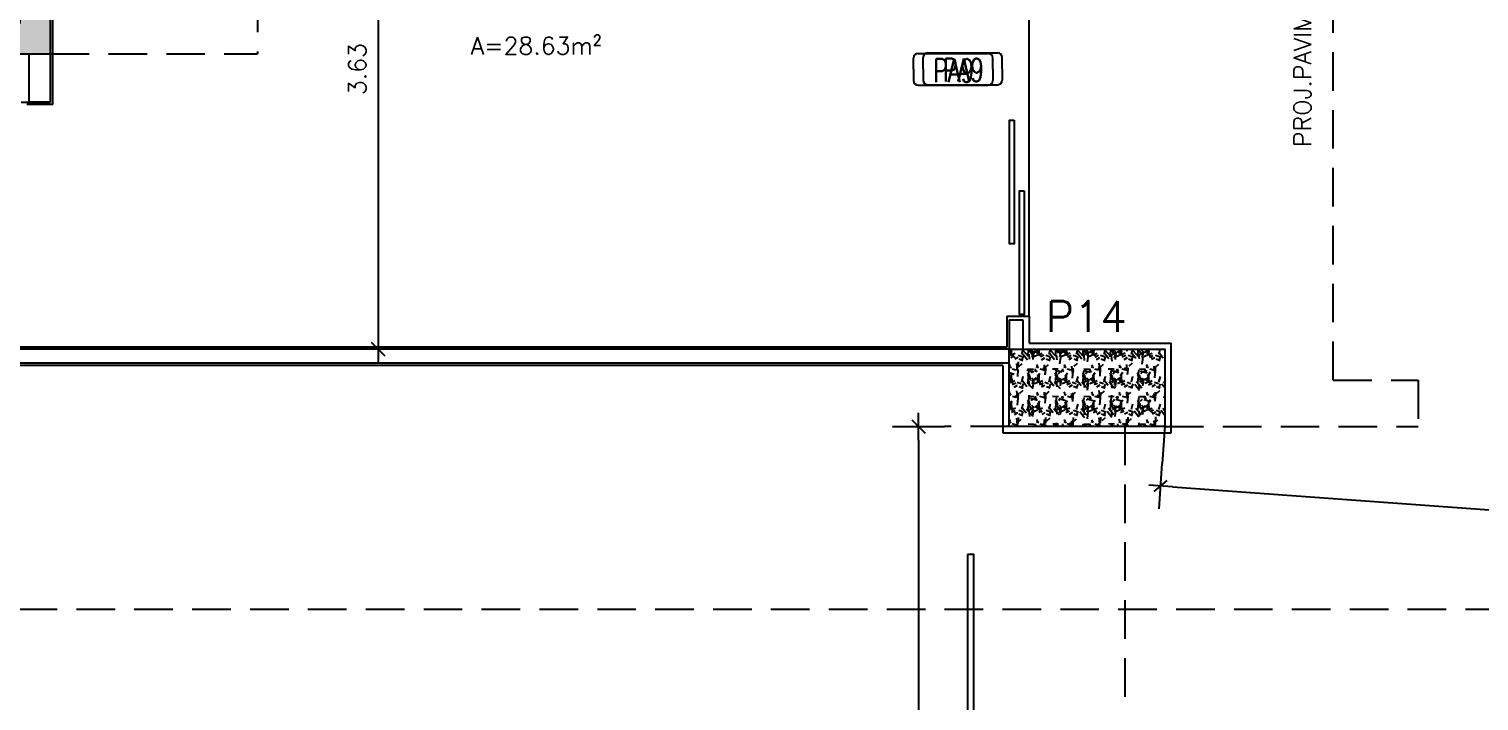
# Model space of a CAD drawing. Header units: millimetres. Extents: x 963.8 to 1035.8, y -131.7 to -87.
# Drawn here: x 1014.13 to 1023.53, y -106.95 to -102.6 of the extents above; entities that cross this region are included whole.
import ezdxf
from ezdxf.enums import TextEntityAlignment as Align

# ---------------------------------------------------------------- set-up
doc = ezdxf.new("R2010")
doc.units = ezdxf.units.MM
doc.linetypes.add('DASHED2', pattern=[0.375, 0.25, -0.125])
for name, color, linetype in [('COTA', 11, 'Continuous'), ('ESQUADRIA', 2, 'Continuous'), ('HACHURA 1', 8, 'Continuous'), ('HACHURIA', 11, 'Continuous'), ('INDICACOES', 2, 'Continuous'), ('PAREDE', 7, 'Continuous'), ('PILAR', 21, 'Continuous'), ('PISO', 1, 'Continuous'), ('PROJECAO', 1, 'DASHED2'), ('TEXTO 1', 3, 'Continuous'), ('TEXTO 2', 2, 'Continuous')]:
    doc.layers.add(name, color=color, linetype=linetype)
doc.styles.add('ROMANS', font='romans.shx')
doc.dimstyles.new('Copy of TICK75', dxfattribs={"dimtxt": 0.1125, "dimasz": 0.088, "dimexe": 0.18, "dimexo": 0.0625, "dimgap": 0.079, "dimtad": 1, "dimrnd": 0.005, "dimzin": 4, "dimdsep": 46, "dimtxsty": 'ROMANS', "dimblk1": 'TICK', "dimblk2": 'TICK', "dimsah": 1, "dimcen": 0.09, "dimse1": 1, "dimse2": 1, "dimclrd": 256, "dimclrt": 2, "dimaunit": 1, "dimadec": 0, "dimazin": 0, "dimtfac": 1, "dimtix": 1, "dimtmove": 2, "dimatfit": 3, "dimldrblk": 'TICK', "dimfxl": 1, "dimtolj": 1, "dimtzin": 0, "dimlwd": -1, "dimarcsym": 0})
doc.dimstyles.new('TICK100', dxfattribs={"dimtxt": 0.15, "dimasz": 0.077, "dimexe": 0.18, "dimexo": 0.06, "dimgap": 0.068, "dimtad": 1, "dimrnd": 0.005, "dimzin": 4, "dimdsep": 46, "dimtxsty": 'ROMANS', "dimblk1": 'TICK', "dimblk2": 'TICK', "dimsah": 1, "dimcen": 0.09, "dimse1": 1, "dimse2": 1, "dimclrt": 2, "dimaunit": 1, "dimadec": 0, "dimazin": 0, "dimtfac": 1, "dimtix": 1, "dimtmove": 2, "dimatfit": 3, "dimldrblk": 'TICK', "dimfxl": 1, "dimtolj": 1, "dimtzin": 0, "dimarcsym": 0})

# ---------------------------------------------------------------- blocks, each defined once
blk = doc.blocks.new('IND ESQUADRIAS')
for p, q in [((-0.2266, 0.206), (0.2266, 0.206)), ((-0.2564, 0.103), (-0.2564, 0.1762)), ((-0.2564, 0.103), (-0.2564, 0.0298)), ((0.2564, 0.103), (0.2564, 0.1762)), ((0.2564, 0.103), (0.2564, 0.0298)), ((-0.2266, 0), (0.2266, 0))]:
    blk.add_line(p, q)
for centre, start, end in [((-0.2266, 0.1762), 90, 180), ((0.2266, 0.1762), 0, 90), ((-0.2266, 0.0298), 180, 270), ((0.2266, 0.0298), 270, 0)]:
    blk.add_arc(centre, 0.0298, start, end)
at = {"linetype": 'ByBlock', "style": 'ROMANS', "width": 0.7}
blk.add_attdef('P01', text='', height=0.15, dxfattribs=at).set_placement((0.0041, -0.0248), align=Align.BOTTOM_CENTER)
blk = doc.blocks.new('TICK')
at = {"layer": 'COTA'}
for p, q in [((0, 1.91), (0, -1.91)), ((-1, 0), (1, 0))]:
    blk.add_line(p, q, dxfattribs=at)
at = {"layer": 'COTA', "color": 2}
blk.add_line((0.5, 0.5), (-0.5, -0.5), dxfattribs=at)
blk = doc.blocks.new('*D130')
at = {"layer": 'COTA'}
blk.add_line((1019.8964, -105.2648), (1019.8964, -110.1188), dxfattribs=at)
at = {"layer": 'Defpoints', "color": 0}
for p in [(1020.4832, -105.1768), (1019.8964, -110.2068), (1020.1432, -110.2068)]:
    blk.add_point(p, dxfattribs=at)
at = {"layer": 'COTA', "xscale": 0.08800000000000001, "yscale": 0.08800000000000001, "zscale": 0.08800000000000001}
for p, rotation in [((1019.8964, -105.1768), 90), ((1019.8964, -110.2068), 270)]:
    blk.add_blockref('TICK', p, dxfattribs=dict(at, rotation=rotation))
at = {"layer": 'COTA', "color": 2, "insert": (1019.7611, -107.6918), "char_height": 0.1125, "attachment_point": 5, "rotation": 90, "style": 'ROMANS'}
blk.add_mtext('\\A1;5.05', dxfattribs=at)
blk = doc.blocks.new('*D124')
at = {"layer": 'COTA'}
blk.add_line((1016.3958, -101.1348), (1016.3958, -104.5888), dxfattribs=at)
at = {"layer": 'Defpoints', "color": 0}
for p in [(1019.5732, -101.0468), (1016.3958, -104.6768), (1019.5732, -104.6768)]:
    blk.add_point(p, dxfattribs=at)
at = {"layer": 'COTA', "xscale": 0.08800000000000001, "yscale": 0.08800000000000001, "zscale": 0.08800000000000001}
for p, rotation in [((1016.3958, -101.0468), 90), ((1016.3958, -104.6768), 270)]:
    blk.add_blockref('TICK', p, dxfattribs=dict(at, rotation=rotation))
at = {"layer": 'COTA', "color": 2, "insert": (1016.2605, -102.8618), "char_height": 0.1125, "attachment_point": 5, "rotation": 90, "style": 'ROMANS'}
blk.add_mtext('\\A1;3.63', dxfattribs=at)
blk = doc.blocks.new('*D29')
at = {"layer": 'COTA', "color": 0, "lineweight": -2}
blk.add_line((1021.542, -105.5678), (1031.064, -106.2588), dxfattribs=at)
at = {"layer": 'Defpoints', "color": 0}
for p in [(1021.4932, -105.1768), (1031.1688, -105.879), (1031.1408, -106.2644)]:
    blk.add_point(p, dxfattribs=at)
at = {"layer": 'COTA', "color": 0, "lineweight": -2, "xscale": 0.077, "yscale": 0.077, "zscale": 0.077}
for p, rotation in [((1021.4652, -105.5622), 175.8488220947964), ((1031.1408, -106.2644), 355.8488220947965)]:
    blk.add_blockref('TICK', p, dxfattribs=dict(at, rotation=rotation))
at = {"layer": 'COTA', "color": 2, "insert": (1026.3134, -105.7707), "char_height": 0.15, "attachment_point": 5, "rotation": 355.84882, "style": 'ROMANS'}
blk.add_mtext('\\A1;9.70', dxfattribs=at)
blk = doc.blocks.new('ESTRUTURA(20-03-2019)')
at = {"layer": 'HACHURA 1'}
h = blk.add_hatch(dxfattribs=at)
h.set_pattern_fill('GRAVEL', color=256, scale=0.007, style=0)
h.set_pattern_definition([(228.0128, (-931.564318, 111.74923), (-1.42240120861, -1.60020196627), [0.02392047, -2.368135]), (184.9697, (-931.5803205, 111.7314506), (2.13360345143, 0.17779874528), [0.04104835, -4.06378]), (132.5104, (-931.621214, 111.727895), (1.77799870628, -1.95580191047), [0.02894374, -2.865429]), (267.2737, (-931.6905565, 111.683445), (0.17779922796, 3.555998855736), [0.03738035, -3.700648]), (292.8337, (-931.6923345, 111.646107), (-0.889002523885, 2.1336012131), [0.03665438, -3.628786]), (357.2737, (-931.6781105, 111.612325), (-3.555998855736, 0.17779922796), [0.03738035, -3.700648]), (37.6942, (-931.6407725, 111.6105466), (-2.311401460287, -1.77799841499), [0.04943358, -4.893917]), (72.2553, (-931.6016565, 111.6407726), (1.244602489583, 3.911601134423), [0.0466704, -4.620371]), (121.4296, (-931.5874325, 111.685223), (-1.42240036647, 2.3113972812), [0.03750691, -3.713185]), (175.2364, (-931.60699, 111.717227), (1.95579846371, -0.1777983314), [0.04281991, -2.098173]), (222.3974, (-931.6496625, 111.7207826), (-2.133600064207, -1.955797455545), [0.05537546, -5.482176]), (138.8141, (-931.514534, 111.681667), (-1.2445992072, 1.066798359), [0.01890035, -1.871142]), (171.4692, (-931.5287585, 111.694113), (2.31139647169, -0.355600896), [0.03595774, -3.559822]), (225, (-931.56432, 111.69945), (-4e-17, -0.177799879), [0.02514463, -0.2263023]), (203.1986, (-931.576764, 111.720783), (0.8890029978, 0.3556015592), [0.01354087, -1.340542]), (291.8014, (-931.58921, 111.71545), (-0.1778001247, 0.5334003436), [0.01914962, -0.938336]), (30.9638, (-931.5821, 111.69767), (0.5333994368, 0.3556002771), [0.0311024, -1.005641]), (161.5651, (-931.55543, 111.71367), (0.3556001623, -0.1777997356), [0.02249009, -0.539763]), (16.3895, (-931.692334, 111.715449), (1.77800098098, 0.5333988905), [0.03150616, -3.119116]), (70.3462, (-931.662108, 111.724339), (-0.7111980182, -1.9557972342), [0.02643193, -2.616754]), (293.1986, (-931.555428, 111.74923), (-0.3556015592, 0.8890029978), [0.0270816, -1.327004]), (343.6105, (-931.54476, 111.724339), (-1.77800098098, 0.5333988905), [0.03150616, -3.119116]), (339.444, (-931.692334, 111.605213), (-0.8890011035, 0.35559956852), [0.03038245, -1.488739]), (294.7751, (-931.663886, 111.594545), (-0.88899792825, 1.95579909183), [0.02545704, -2.520252]), (66.8014, (-931.55365, 111.57143), (0.3556015592, 0.8890029978), [0.0270816, -1.327004]), (17.354, (-931.542982, 111.596323), (-2.31140012473, -0.71119892729), [0.02980481, -2.950668]), (69.444, (-931.640772, 111.57143), (-0.35559956852, -0.8890011035), [0.01519126, -1.503936]), (101.3099, (-931.56432, 111.57143), (-0.1777991224, 0.7111977223), [0.00906605, -0.89754]), (165.9638, (-931.566096, 111.58032), (0.5334003748, -0.1777996923), [0.03665438, -0.6964335]), (186.009, (-931.6016565, 111.589211), (1.77799737811, 0.1777995848), [0.03396869, -3.362898]), (303.6901, (-931.5821, 111.681667), (-0.177800061, 0.355599657), [0.02564268, -0.6154246]), (353.1572, (-931.5678745, 111.6603306), (3.022601249965, -0.355601592616), [0.04476899, -4.43212]), (60.9454, (-931.523424, 111.654997), (-0.7111983456, -1.24459703276), [0.01830556, -1.812258]), (90, (-931.51453, 111.671), (-0.1778, 0.1778), [0.010668, -0.167132]), (120.2564, (-931.605212, 111.594545), (0.71119849268, -1.24459937227), [0.02470069, -2.445373]), (48.0128, (-931.617658, 111.61588), (1.42240120861, 1.60020196627), [0.04784101, -2.344216]), (0, (-931.58565, 111.65144), (0.1778, 0.1778), [0.046228, -0.131572]), (325.3048, (-931.539426, 111.651441), (-1.77799691937, 1.24460011833), [0.0281127, -2.783151]), (254.0546, (-931.516312, 111.635439), (-0.1778004536, -0.7112016942), [0.02588803, -1.268519]), (207.646, (-931.5234245, 111.6105466), (-3.37819881343, -1.77800111823), [0.04215015, -4.172875]), (175.4261, (-931.5607625, 111.5909886), (-2.31140053233, 0.177799139785), [0.04459203, -4.414606]), (175.4261, (-931.5607625, 111.5909886), (-2.31140053233, 0.177799139785), [0.04459203, -4.414606])])
h.paths.add_polyline_path([(-6.96, 10.1766), (-7.1597, 10.1766), (-7.16, 8.8733), (-9.18, 8.8733), (-9.18, 8.6733), (-6.96, 8.6733)])
h = blk.add_hatch(dxfattribs=at)
h.set_pattern_fill('GRAVEL', color=256, scale=0.007, angle=90, style=0)
h.set_pattern_definition([(318.0128, (-91.027117, -1493.47862), (1.60020196627, -1.42240120861), [0.02392047, -2.368135]), (274.9697, (-91.009337, -1493.4946215), (-0.177798745277, 2.133603451433), [0.04104835, -4.06378]), (222.5104, (-91.005781, -1493.535515), (1.95580191047, 1.77799870628), [0.02894374, -2.865429]), (357.2737, (-90.961331, -1493.6048575), (-3.555998855736, 0.17779922796), [0.03738035, -3.700648]), (22.8337, (-90.923993, -1493.6066355), (-2.133601213104, -0.889002523885), [0.03665438, -3.628786]), (87.2737, (-90.890211, -1493.5924115), (-0.17779922796, -3.555998855736), [0.03738035, -3.700648]), (127.6942, (-90.888433, -1493.5550735), (1.77799841499, -2.311401460287), [0.04943358, -4.893917]), (162.2553, (-90.918659, -1493.5159575), (-3.911601134423, 1.244602489583), [0.0466704, -4.620371]), (211.4296, (-90.963109, -1493.5017335), (-2.3113972812, -1.42240036647), [0.03750691, -3.713185]), (265.2364, (-90.995113, -1493.521291), (0.17779833139, 1.95579846371), [0.04281991, -2.098173]), (312.3974, (-90.998669, -1493.5639635), (1.955797455545, -2.133600064207), [0.05537546, -5.482176]), (228.8141, (-90.959553, -1493.428835), (-1.066798359, -1.2445992072), [0.01890035, -1.871142]), (261.4692, (-90.971999, -1493.4430595), (0.355600896003, 2.31139647169), [0.03595774, -3.559822]), (315, (-90.97733, -1493.47862), (0.177799879, -5e-17), [0.02514463, -0.2263023]), (293.1986, (-90.99867, -1493.491065), (-0.3556015592, 0.8890029978), [0.01354087, -1.340542]), (21.8014, (-90.993335, -1493.50351), (-0.5334003436, -0.1778001247), [0.01914962, -0.938336]), (120.9638, (-90.975555, -1493.4964), (-0.3556002771, 0.53339943684), [0.0311024, -1.005641]), (251.5651, (-90.991557, -1493.46973), (0.1777997356, 0.3556001623), [0.02249009, -0.539763]), (106.3895, (-90.993335, -1493.606635), (-0.5333988905, 1.77800098098), [0.03150616, -3.119116]), (160.3462, (-91.002225, -1493.57641), (1.9557972342, -0.71119801821), [0.02643193, -2.616754]), (23.1986, (-91.027117, -1493.46973), (-0.8890029978, -0.3556015592), [0.0270816, -1.327004]), (73.6105, (-91.002225, -1493.459061), (-0.5333988905, -1.77800098098), [0.03150616, -3.119116]), (69.444, (-90.8831, -1493.606635), (-0.35559956852, -0.8890011035), [0.03038245, -1.488739]), (24.7751, (-90.872431, -1493.578187), (-1.95579909183, -0.88899792825), [0.02545704, -2.520252]), (156.8014, (-90.849317, -1493.467951), (-0.8890029978, 0.3556015592), [0.0270816, -1.327004]), (107.354, (-90.874209, -1493.457283), (0.71119892729, -2.31140012473), [0.02980481, -2.950668]), (159.444, (-90.849317, -1493.555073), (0.8890011035, -0.35559956852), [0.01519126, -1.503936]), (191.3099, (-90.849317, -1493.47862), (-0.7111977223, -0.1777991224), [0.00906605, -0.89754]), (255.9638, (-90.858207, -1493.480397), (0.1777996923, 0.5334003748), [0.03665438, -0.6964335]), (276.009, (-90.867097, -1493.5159575), (-0.1777995848, 1.77799737811), [0.03396869, -3.362898]), (33.6901, (-90.959553, -1493.4964), (-0.355599657, -0.177800061), [0.02564268, -0.6154246]), (83.1572, (-90.938217, -1493.4821755), (0.355601592616, 3.022601249965), [0.04476899, -4.43212]), (150.9454, (-90.932883, -1493.437725), (1.24459703276, -0.7111983456), [0.01830556, -1.812258]), (180, (-90.94889, -1493.42884), (-0.1778, -0.1778), [0.010668, -0.167132]), (210.2564, (-90.872431, -1493.519513), (1.24459937227, 0.71119849268), [0.02470069, -2.445373]), (138.0128, (-90.893767, -1493.53196), (-1.60020196627, 1.42240120861), [0.04784101, -2.344216]), (90, (-90.92933, -1493.49996), (-0.1778, 0.1778), [0.046228, -0.131572]), (55.3048, (-90.929327, -1493.453727), (-1.24460011833, -1.77799691937), [0.0281127, -2.783151]), (344.0546, (-90.913325, -1493.430613), (0.71120169422, -0.17780045358), [0.02588803, -1.268519]), (297.646, (-90.888433, -1493.4377255), (1.77800111823, -3.37819881343), [0.04215015, -4.172875]), (265.4261, (-90.868875, -1493.4750635), (-0.177799139785, -2.311400532332), [0.04459203, -4.414606]), (265.4261, (-90.868875, -1493.4750635), (-0.177799139785, -2.311400532332), [0.04459203, -4.414606])])
h.paths.add_polyline_path([(-0.75, 6.76), (-0.75, 6.26), (0.26, 6.26), (0.26, 6.76)])
at = {"layer": 'PILAR'}
for points in [[(-6.96, 8.6733), (-6.96, 10.1766), (-7.1597, 10.1766), (-7.16, 8.8733), (-9.18, 8.8733), (-9.18, 8.6733), (-6.96, 8.6733)], [(-0.75, 6.76), (0.26, 6.76), (0.26, 6.26), (-0.75, 6.26), (-0.75, 6.76)]]:
    blk.add_lwpolyline(points, dxfattribs=at)
at = {"layer": 'PROJECAO', "color": 11}
for p, q in [((1.35, 6.56), (1.35, 15.03)), ((-5.62, 13.94), (-5.62, 8.6733)), ((-6.9638, 8.6733), (-6.9638, 8.36)), ((-6.96, 8.6733), (-5.62, 8.6733)), ((-9.025, 8.36), (-6.9638, 8.36)), ((1.35, 6.56), (1.9, 6.56)), ((1.9, 6.56), (1.9, 6.26)), ((0, 6.26), (0, 0)), ((0.26, 6.26), (1.9, 6.26))]:
    blk.add_line(p, q, dxfattribs=at)

msp = doc.modelspace()

# ---------------------------------------------------------------- linework, layer by layer
at = {"layer": 'COTA'}
msp.add_line((1021.4932, -105.1768), (1021.4758, -105.4157), dxfattribs=at)
at = {"layer": 'ESQUADRIA'}
for points in [[(1020.516, -103.1935), (1020.516, -103.9935), (1020.486, -103.9935), (1020.486, -103.1935)], [(1020.5801, -103.6502), (1020.5801, -104.4502), (1020.5501, -104.4502), (1020.5501, -103.6502)], [(1020.2147, -106.0056), (1020.2147, -111.0056), (1020.2547, -111.0056), (1020.2547, -106.0056)]]:
    msp.add_lwpolyline(points, close=True, dxfattribs=at)
at = {"layer": 'HACHURIA'}
for p, q in [((1014.2882, -103.0918), (1014.2882, -101.0618)), ((1014.2882, -103.0918), (1014.1182, -103.0918)), ((1020.4682, -104.4618), (1020.6132, -104.4618)), ((1020.4682, -104.4618), (1020.4682, -104.6618)), ((1020.6132, -104.4618), (1020.6132, -104.6368)), ((1020.6132, -104.6368), (1021.5332, -104.6368)), ((1021.5332, -105.2168), (1021.5332, -104.6368)), ((1020.4682, -104.6618), (1010.2382, -104.6618)), ((1020.4432, -104.7818), (1010.1182, -104.7818)), ((1020.4432, -104.7818), (1020.4432, -105.2168)), ((1020.4432, -105.2168), (1021.5332, -105.2168))]:
    msp.add_line(p, q, dxfattribs=at)
at = {"layer": 'PAREDE'}
for p, q in [((1014.1332, -103.0768), (1014.1332, -102.7635)), ((1014.2732, -103.0768), (1014.2732, -102.7635)), ((1014.2732, -103.0768), (1014.1332, -103.0768)), ((1020.4832, -104.4868), (1020.5732, -104.4868)), ((1020.4832, -104.4868), (1020.4832, -104.6768)), ((1020.5732, -104.4868), (1020.5732, -104.6768)), ((1020.4832, -104.6768), (1010.2232, -104.6768)), ((1020.4832, -104.7668), (1010.1332, -104.7668))]:
    msp.add_line(p, q, dxfattribs=at)
at = {"layer": 'PISO'}
msp.add_line((1020.6132, -104.4618), (1020.6132, -101.2618), dxfattribs=at)
at = {"layer": 'PROJECAO', "color": 11}
for p, q in [((1020.4832, -105.1768), (1020.0642, -105.1768)), ((1021.2332, -105.1768), (1021.2332, -111.4368))]:
    msp.add_line(p, q, dxfattribs=at)
at = {"layer": 'PROJECAO', "color": 3}
msp.add_line((969.4406, -106.3588), (1028.227, -106.3588), dxfattribs=at)

# ---------------------------------------------------------------- block references
at = {"layer": 'INDICACOES'}
for p in [(1020.1207, -102.9662), (1020.183, -102.9627)]:
    msp.add_blockref('IND ESQUADRIAS', p, dxfattribs=at).add_auto_attribs({'P01': 'PA9'})
at = {"layer": 'PAREDE'}
msp.add_blockref('ESTRUTURA(20-03-2019)', (1021.2332, -111.4368), dxfattribs=at)

# ---------------------------------------------------------------- texts
at = {"layer": 'TEXTO 1', "color": 7, "style": 'ROMANS'}
msp.add_text('P14', height=0.2, dxfattribs=at).set_placement((1020.7222, -104.5641))
at = {"layer": 'TEXTO 2', "style": 'ROMANS'}
msp.add_text('PROJ.PAVIMENTO TIPO', height=0.1125, rotation=90, dxfattribs=at).set_placement((1022.4396, -103.3671))
msp.add_text('A=28.63m²', height=0.1125, dxfattribs=at).set_placement((1016.9956, -102.7669))

# ---------------------------------------------------------------- dimensions: what is measured, and where the dimension line sits
at = {"layer": 'COTA'}
for p1, p2, distance, dimstyle, picture, middle in [((1019.5732, -101.0468), (1019.5732, -104.6768), -3.1774, 'Copy of TICK75', '*D124', (1016.2605, -102.8618)), ((1021.4932, -105.1768), (1031.1688, -105.879), -0.3864, 'TICK100', '*D29', (1026.3134, -105.7707))]:
    dim = msp.add_aligned_dim(p1=p1, p2=p2, distance=distance, dimstyle=dimstyle, dxfattribs=at)
    dim.commit()
    dim.dimension.update_dxf_attribs({"geometry": picture, "text_midpoint": middle})
dim = msp.add_linear_dim(base=(1019.8964, -110.2068), p1=(1020.4832, -105.1768), p2=(1020.1432, -110.2068), angle=90, text='5.05', dimstyle='Copy of TICK75', dxfattribs=at)
dim.commit()
dim.dimension.update_dxf_attribs({"geometry": '*D130', "text_midpoint": (1019.7611, -107.6918)})

doc.saveas('drawing.dxf')
